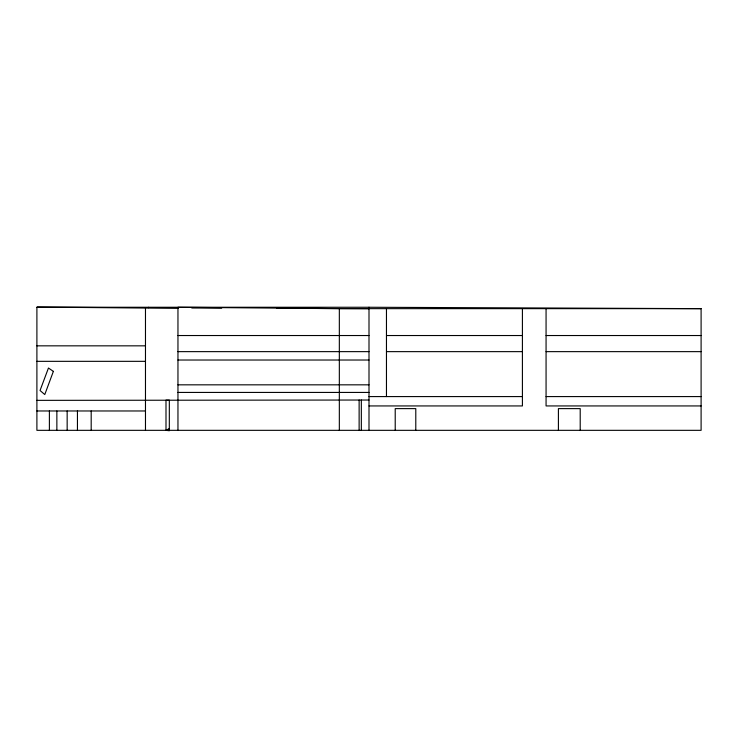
<?xml version="1.0" encoding="UTF-8"?>
<svg xmlns="http://www.w3.org/2000/svg" width="738" height="738" viewBox="0 0 738 738"><rect width="100%" height="100%" fill="white"/><g stroke="black" fill="none" stroke-linecap="round" stroke-linejoin="round"><path stroke-width="1.11" d="M165.995 430.328L169.325 430.743L169.325 400.144L165.995 400.144L165.995 430.328L169.325 428.538M369 307.257L36.9 307.257L36.9 430.328L701.1 430.328L701.1 308.65L369 307.257L369 430.328M178.55 307.847L36.9 307.257L177.959 307.958M177.959 430.328L177.959 307.257L339.332 308.65L701.1 308.65M177.959 335.532L369 335.532M386.463 335.532L522.412 335.532M546.065 335.532L701.1 335.532M36.9 345.836L145.478 345.836M177.959 351.639L369 351.639M386.463 351.639L522.412 351.639M546.065 351.639L701.1 351.639M177.959 360.024L369 360.024M36.9 361.334L145.478 361.334M177.959 384.83L369 384.83M177.959 392.431L369 392.431M369 396.583L522.412 396.583M546.065 396.583L701.1 396.583M369 400.024L36.9 400.356M369 405.937L522.412 405.937L522.412 308.65M701.1 405.937L546.065 405.937L546.065 308.65M36.9 410.974L145.478 410.974M191.769 308.004L221.695 308.115M276.934 308.318L369 308.65M580.206 430.328L580.206 408.621L558.408 408.621L558.408 430.328M415.789 430.328L415.789 408.621L395.217 408.621L395.217 430.328M386.463 308.65L386.463 396.583M361.334 400.024L361.334 430.328M359.129 400.024L359.129 430.328M339.332 308.65L339.332 430.328M148.716 307.257L148.716 307.728M145.478 307.958L145.478 430.328M91.189 410.974L91.189 430.328M77.444 410.974L77.444 430.328M67.158 410.974L67.158 430.328M56.863 410.974L56.863 430.328M49.391 410.974L49.391 430.328M53.376 371.371L44.778 394.553L40.046 390.503L48.459 368.022L53.376 371.371"/></g></svg>
